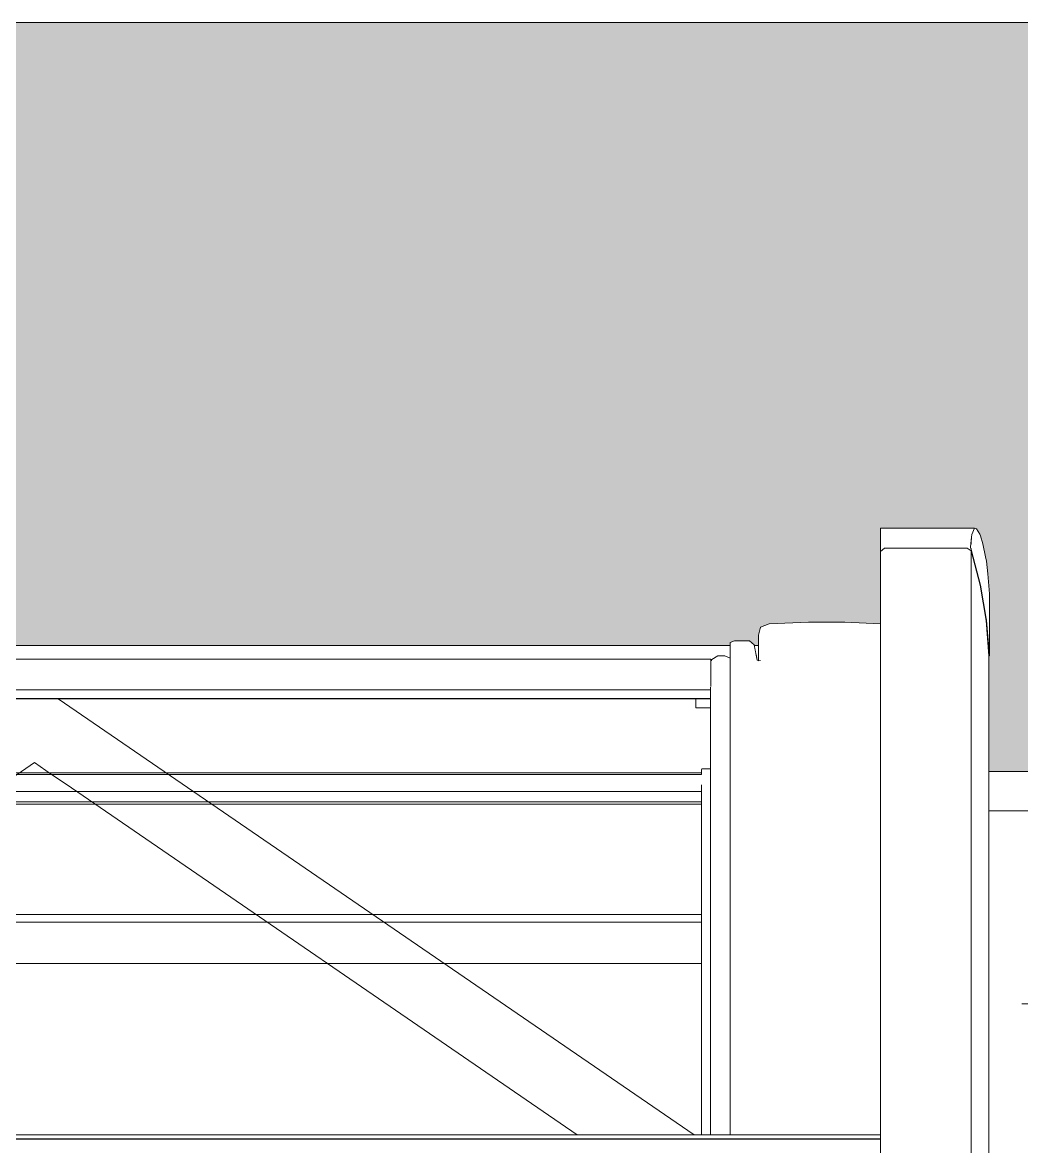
# Model space of a CAD drawing. Header units: metres. Extents: x -208 to 1512, y -277 to 123.
# Drawn here: x 9.045 to 9.49, y -0.899 to -0.399 of the extents above; entities that cross this region are included whole.
import ezdxf

# ---------------------------------------------------------------- set-up
doc = ezdxf.new("R2010")
doc.units = ezdxf.units.M
doc.header["$MEASUREMENT"] = 0
doc.linetypes.add('Wipeout_Contour', pattern=[1, 0, -1])
doc.layers.add('325 Dachfenster', color=7, linetype='Continuous')
doc.layers.add('330 Dachaufbau', color=7, linetype='Continuous')

# ---------------------------------------------------------------- blocks, each defined once
blk = doc.blocks.new('Dachfläche_7_4', base_point=(6.325, -0.39851))
at = {"layer": '330 Dachaufbau', "color": 7, "linetype": 'Continuous', "lineweight": 18, "flags": 128}
blk.add_lwpolyline([(6.325, -0.39851), (12.655, -0.39851)], dxfattribs=at)
at = {"color": 254, "linetype": 'Wipeout_Contour', "lineweight": 0, "ltscale": 38.158556}
blk.add_wipeout([(11.16835, -0.73222), (7.80835, -0.73222), (7.80835, -0.76511), (11.16835, -0.76511)], dxfattribs=at).dxf.layer = '330 Dachaufbau'
at = {"layer": '330 Dachaufbau', "linetype": 'Continuous', "lineweight": 0, "true_color": 0x000000}
h = blk.add_hatch(color=18, dxfattribs=at)
h.paths.add_polyline_path([(6.325, -0.39851), (6.325, -1.51148), (12.655, -1.51148), (12.655, -0.39851)])
h.paths.add_polyline_path([(7.80835, -1.24173), (7.80835, -0.73222), (11.16835, -0.73222), (11.16835, -1.24173)], flags=0)
at = {"layer": '330 Dachaufbau', "color": 7, "linetype": 'Continuous', "lineweight": 18, "flags": 128}
blk.add_lwpolyline([(11.16835, -0.73222), (7.80835, -0.73222)], dxfattribs=at)
at = {"color": 254, "linetype": 'Wipeout_Contour', "lineweight": 0, "ltscale": 38.186837}
blk.add_wipeout([(11.16835, -0.8121), (7.80835, -0.8121), (7.80835, -0.83559), (11.16835, -0.83559)], dxfattribs=at).dxf.layer = '330 Dachaufbau'
at = {"layer": '330 Dachaufbau', "color": 7, "linetype": 'Continuous', "lineweight": 18, "flags": 128}
blk.add_lwpolyline([(7.80835, -0.83559), (11.16835, -0.83559)], dxfattribs=at)
at = {"color": 254, "linetype": 'Wipeout_Contour', "lineweight": 0, "ltscale": 38.173574}
blk.add_wipeout([(11.16835, -0.76511), (7.80835, -0.76511), (7.80835, -0.8121), (11.16835, -0.8121)], dxfattribs=at).dxf.layer = '330 Dachaufbau'
blk = doc.blocks.new('VELUX SlopeRoofBundle[15]_4')
at = {"color": 254, "linetype": 'Wipeout_Contour', "lineweight": 0, "ltscale": 37.650482}
blk.add_wipeout([(9.3621, -0.674), (9.3621, -0.89401), (9.3687, -0.89401), (9.3687, -0.674)], dxfattribs=at).dxf.layer = '325 Dachfenster'
at = {"color": 254, "linetype": 'Wipeout_Contour', "lineweight": 0, "ltscale": 36.365891}
blk.add_wipeout([(8.7485, -0.68952), (8.7485, -0.69273), (9.3515, -0.69273), (9.3515, -0.68952)], dxfattribs=at).dxf.layer = '325 Dachfenster'
at = {"color": 254, "linetype": 'Wipeout_Contour', "lineweight": 0, "ltscale": 36.368536}
blk.add_wipeout([(8.7486, -0.69974), (9.3514, -0.69974), (9.3514, -0.69965), (8.7486, -0.69965)], dxfattribs=at).dxf.layer = '325 Dachfenster'
at = {"color": 254, "linetype": 'Wipeout_Contour', "lineweight": 0, "ltscale": 38.10302}
blk.add_wipeout([(9.49, -0.74974), (9.4755, -0.74975), (9.4755, -0.75477), (9.49, -0.75477)], dxfattribs=at).dxf.layer = '325 Dachfenster'
at = {"color": 254, "linetype": 'Wipeout_Contour', "lineweight": 0, "ltscale": 37.633659}
blk.add_wipeout([(9.3621, -0.674), (9.3602, -0.67466), (9.3602, -0.89401), (9.3621, -0.89401)], dxfattribs=at).dxf.layer = '325 Dachfenster'
at = {"color": 254, "linetype": 'Wipeout_Contour', "lineweight": 0, "ltscale": 37.66813}
blk.add_wipeout([(9.3687, -0.674), (9.3687, -0.89401), (9.3708, -0.89401), (9.3708, -0.67569)], dxfattribs=at).dxf.layer = '325 Dachfenster'
at = {"color": 254, "linetype": 'Wipeout_Contour', "lineweight": 0, "ltscale": 36.368027}
blk.add_wipeout([(8.7486, -0.69624), (8.7486, -0.69965), (9.3514, -0.69965), (9.3514, -0.69624)], dxfattribs=at).dxf.layer = '325 Dachfenster'
at = {"color": 254, "linetype": 'Wipeout_Contour', "lineweight": 0, "ltscale": 107.815968}
blk.add_wipeout([(9.4755, -1.06427), (9.4763, -1.06932), (9.4776, -1.08603), (9.4776, -1.09471), (9.47761, -1.12357), (9.47762, -1.13397), (9.47763, -1.16316), (9.47763, -1.19678), (9.49, -1.19678), (9.49, -0.75477), (9.4755, -0.75477)], dxfattribs=at).dxf.layer = '325 Dachfenster'
at = {"color": 254, "linetype": 'Wipeout_Contour', "lineweight": 0, "ltscale": 36.361998}
blk.add_wipeout([(8.7398, -0.67999), (9.3602, -0.67999), (9.3602, -0.676), (8.7398, -0.676)], dxfattribs=at).dxf.layer = '325 Dachfenster'
at = {"color": 254, "linetype": 'Wipeout_Contour', "lineweight": 0, "ltscale": 55.684027}
blk.add_wipeout([(9.3729, -0.68293), (9.3729, -0.89401), (9.3737, -0.89401), (9.3737, -0.68263), (9.3736, -0.68267), (9.3736, -0.68268)], dxfattribs=at).dxf.layer = '325 Dachfenster'
at = {"color": 254, "linetype": 'Wipeout_Contour', "lineweight": 0, "ltscale": 36.367261}
blk.add_wipeout([(8.7486, -0.69537), (8.7486, -0.69584), (9.3514, -0.69584), (9.3514, -0.69537)], dxfattribs=at).dxf.layer = '325 Dachfenster'
at = {"layer": '325 Dachfenster', "linetype": 'Continuous', "lineweight": 0, "flags": 128}
blk.add_lwpolyline([(8.7398, -0.676), (9.3602, -0.676)], dxfattribs=at)
at = {"color": 254, "linetype": 'Wipeout_Contour', "lineweight": 0, "ltscale": 127.123974}
blk.add_wipeout([(9.3602, -0.67999), (8.7398, -0.67999), (8.7398, -0.6817), (8.7422, -0.6806), (8.7453, -0.6807), (8.7481, -0.6822), (8.7485, -0.6831), (8.7485, -0.68212), (9.3515, -0.68212), (9.3515, -0.6831), (9.3519, -0.6822), (9.3547, -0.6807), (9.3578, -0.6806), (9.3602, -0.6817)], dxfattribs=at).dxf.layer = '325 Dachfenster'
at = {"color": 254, "linetype": 'Wipeout_Contour', "lineweight": 0, "ltscale": 37.679936}
blk.add_wipeout([(9.3721, -0.68255), (9.3721, -0.89401), (9.3729, -0.89401), (9.3729, -0.68293)], dxfattribs=at).dxf.layer = '325 Dachfenster'
at = {"color": 254, "linetype": 'Wipeout_Contour', "lineweight": 0, "ltscale": 36.367402}
blk.add_wipeout([(8.7486, -0.69624), (9.3514, -0.69624), (9.3514, -0.69584), (8.7486, -0.69584)], dxfattribs=at).dxf.layer = '325 Dachfenster'
at = {"color": 254, "linetype": 'Wipeout_Contour', "lineweight": 0, "ltscale": 37.689116}
blk.add_wipeout([(9.3737, -0.68263), (9.3737, -0.89401), (9.3757, -0.89401), (9.3757, -0.67577)], dxfattribs=at).dxf.layer = '325 Dachfenster'
at = {"color": 254, "linetype": 'Wipeout_Contour', "lineweight": 0, "ltscale": 37.626125}
blk.add_wipeout([(9.3578, -0.6806), (9.3578, -0.89401), (9.3602, -0.89401), (9.3602, -0.6817)], dxfattribs=at).dxf.layer = '325 Dachfenster'
at = {"color": 254, "linetype": 'Wipeout_Contour', "lineweight": 0, "ltscale": 36.363912}
blk.add_wipeout([(9.3515, -0.68212), (8.7485, -0.68212), (8.7485, -0.68725), (9.3515, -0.68725)], dxfattribs=at).dxf.layer = '325 Dachfenster'
at = {"color": 254, "linetype": 'Wipeout_Contour', "lineweight": 0, "ltscale": 72.680069}
blk.add_wipeout([(9.3515, -0.69344), (8.7485, -0.69344), (8.7485, -0.6943), (8.7486, -0.69458), (8.7486, -0.69537), (9.3514, -0.69537), (9.3514, -0.69458), (9.3515, -0.6943)], dxfattribs=at).dxf.layer = '325 Dachfenster'
at = {"color": 254, "linetype": 'Wipeout_Contour', "lineweight": 0, "ltscale": 37.676313}
blk.add_wipeout([(9.3708, -0.67569), (9.3708, -0.89401), (9.3721, -0.89401), (9.3721, -0.68255)], dxfattribs=at).dxf.layer = '325 Dachfenster'
at = {"color": 254, "linetype": 'Wipeout_Contour', "lineweight": 0, "ltscale": 37.733854}
blk.add_wipeout([(9.3775, -0.67436), (9.3775, -0.89401), (9.3951, -0.89401), (9.3951, -0.67361)], dxfattribs=at).dxf.layer = '325 Dachfenster'
at = {"color": 254, "linetype": 'Wipeout_Contour', "lineweight": 0, "ltscale": 36.365032}
blk.add_wipeout([(8.7485, -0.68952), (9.3515, -0.68952), (9.3515, -0.68725), (8.7485, -0.68725)], dxfattribs=at).dxf.layer = '325 Dachfenster'
at = {"color": 254, "linetype": 'Wipeout_Contour', "lineweight": 0, "ltscale": 36.36648}
blk.add_wipeout([(8.7485, -0.69344), (9.3515, -0.69344), (9.3515, -0.69273), (8.7485, -0.69273)], dxfattribs=at).dxf.layer = '325 Dachfenster'
at = {"color": 254, "linetype": 'Wipeout_Contour', "lineweight": 0, "ltscale": 37.695343}
blk.add_wipeout([(9.3757, -0.67577), (9.3757, -0.89401), (9.3775, -0.89401), (9.3775, -0.67436)], dxfattribs=at).dxf.layer = '325 Dachfenster'
at = {"color": 254, "linetype": 'Wipeout_Contour', "lineweight": 0, "ltscale": 37.800951}
blk.add_wipeout([(9.3951, -0.67361), (9.3951, -0.89401), (9.4113, -0.89401), (9.4113, -0.67361)], dxfattribs=at).dxf.layer = '325 Dachfenster'
at = {"color": 254, "linetype": 'Wipeout_Contour', "lineweight": 0, "ltscale": 56.907683}
blk.add_wipeout([(9.3514, -0.69458), (9.3514, -0.89401), (9.3519, -0.89401), (9.3519, -0.6822), (9.3515, -0.6831), (9.3515, -0.6943)], dxfattribs=at).dxf.layer = '325 Dachfenster'
at = {"color": 254, "linetype": 'Wipeout_Contour', "lineweight": 0, "ltscale": 65.581648}
blk.add_wipeout([(9.3727, -0.67149), (9.3727, -0.68284), (9.3729, -0.68293), (9.3736, -0.68268), (9.3736, -0.68267), (9.37367, -0.68264), (9.3737, -0.68254)], dxfattribs=at).dxf.layer = '325 Dachfenster'
at = {"color": 254, "linetype": 'Wipeout_Contour', "lineweight": 0, "ltscale": 37.864975}
blk.add_wipeout([(9.4113, -0.89401), (9.4272, -0.89401), (9.4272, -0.67429), (9.4113, -0.67361)], dxfattribs=at).dxf.layer = '325 Dachfenster'
at = {"color": 254, "linetype": 'Wipeout_Contour', "lineweight": 0, "ltscale": 37.603521}
blk.add_wipeout([(9.3547, -0.6807), (9.3519, -0.6822), (9.3519, -0.89401), (9.3547, -0.89401)], dxfattribs=at).dxf.layer = '325 Dachfenster'
at = {"layer": '325 Dachfenster', "linetype": 'Continuous', "lineweight": 0, "flags": 128}
for points in [[(8.7485, -0.68212), (9.3515, -0.68212)], [(9.3515, -0.6943), (9.3515, -0.69344), (9.3515, -0.69273), (9.3515, -0.68952), (9.3515, -0.68725), (9.3515, -0.68212)], [(9.3515, -0.6831), (9.3519, -0.6822)], [(8.7486, -0.69584), (9.3514, -0.69584)]]:
    blk.add_lwpolyline(points, dxfattribs=at)
at = {"color": 254, "linetype": 'Wipeout_Contour', "lineweight": 0, "ltscale": 37.818313}
blk.add_wipeout([(9.4113, -0.66567), (9.4113, -0.67361), (9.4272, -0.67429), (9.4272, -0.66635)], dxfattribs=at).dxf.layer = '325 Dachfenster'
at = {"color": 254, "linetype": 'Wipeout_Contour', "lineweight": 0, "ltscale": 37.932541}
blk.add_wipeout([(9.37372, -0.66792), (9.3727, -0.67149), (9.3737, -0.68254), (9.3757, -0.67577)], dxfattribs=at).dxf.layer = '325 Dachfenster'
at = {"color": 254, "linetype": 'Wipeout_Contour', "lineweight": 0, "ltscale": 37.614958}
blk.add_wipeout([(9.3578, -0.6806), (9.3547, -0.6807), (9.3547, -0.89401), (9.3578, -0.89401)], dxfattribs=at).dxf.layer = '325 Dachfenster'
at = {"color": 254, "linetype": 'Wipeout_Contour', "lineweight": 0, "ltscale": 36.335969}
blk.add_wipeout([(9.06058, -0.69974), (9.3441, -0.89401), (9.3514, -0.89401), (9.3514, -0.69974)], dxfattribs=at).dxf.layer = '325 Dachfenster'
at = {"layer": '325 Dachfenster', "linetype": 'Continuous', "lineweight": 0, "flags": 128}
for points in [[(9.3519, -0.6822), (9.3547, -0.6807)], [(9.3547, -0.6807), (9.3578, -0.6806)], [(9.3578, -0.6806), (9.3602, -0.6817)], [(9.3475, -0.73098), (9.3473, -0.73126)], [(9.3514, -0.73098), (9.3475, -0.73098)], [(9.3473, -0.73126), (9.3473, -0.73343)]]:
    blk.add_lwpolyline(points, dxfattribs=at)
at = {"color": 254, "linetype": 'Wipeout_Contour', "lineweight": 0, "ltscale": 129.725802}
blk.add_wipeout([(9.46728, -0.63242), (9.4272, -0.63242), (9.4272, -0.63422), (9.4289, -0.63261), (9.4657, -0.63261), (9.4675, -0.63384), (9.4715, -0.64922), (9.4742, -0.66489), (9.4755, -0.68065), (9.4755, -0.68084), (9.4757, -0.68065), (9.4744, -0.66489), (9.4717, -0.64922), (9.4677, -0.63384)], dxfattribs=at).dxf.layer = '325 Dachfenster'
at = {"color": 254, "linetype": 'Wipeout_Contour', "lineweight": 0, "ltscale": 27.715114}
blk.add_wipeout([(9.3737, -0.66783), (9.3727, -0.67149), (9.37372, -0.66792)], dxfattribs=at).dxf.layer = '325 Dachfenster'
at = {"color": 254, "linetype": 'Wipeout_Contour', "lineweight": 0, "ltscale": 36.402526}
blk.add_wipeout([(9.03942, -0.69974), (8.7559, -0.89401), (9.3441, -0.89401), (9.06058, -0.69974)], dxfattribs=at).dxf.layer = '325 Dachfenster'
at = {"layer": '325 Dachfenster', "linetype": 'Continuous', "lineweight": 0, "flags": 128}
for points in [[(8.7486, -0.69965), (9.3514, -0.69965)], [(8.7486, -0.69974), (9.3514, -0.69974)], [(9.3449, -0.69974), (9.3449, -0.69982)], [(9.3449, -0.69982), (9.3449, -0.70059)], [(9.3449, -0.7038), (9.3449, -0.70059)], [(9.3514, -0.7038), (9.3449, -0.7038)], [(8.75257, -0.73343), (9.34743, -0.73343)], [(8.7527, -0.73275), (9.3473, -0.73275)], [(8.7527, -0.7411), (9.3473, -0.7411)], [(8.7527, -0.74563), (9.3473, -0.74563)], [(8.7527, -0.74673), (9.3473, -0.74673)], [(8.7527, -0.79585), (9.3473, -0.79585)], [(8.7527, -0.79923), (9.3473, -0.79923)], [(8.7527, -0.81769), (9.3473, -0.81769)]]:
    blk.add_lwpolyline(points, dxfattribs=at)
at = {"color": 254, "linetype": 'Wipeout_Contour', "lineweight": 0, "ltscale": 46.919266}
blk.add_wipeout([(9.4272, -0.63204), (9.46719, -0.63204), (9.4677, -0.62777), (9.46782, -0.62659), (9.4272, -0.62659)], dxfattribs=at).dxf.layer = '325 Dachfenster'
at = {"color": 254, "linetype": 'Wipeout_Contour', "lineweight": 0, "ltscale": 56.737004}
blk.add_wipeout([(9.4717, -0.6272), (9.4717, -0.64922), (9.4744, -0.66489), (9.4744, -0.63845), (9.47401, -0.63647), (9.4727, -0.63076)], dxfattribs=at).dxf.layer = '325 Dachfenster'
at = {"color": 254, "linetype": 'Wipeout_Contour', "lineweight": 0, "ltscale": 27.712914}
blk.add_wipeout([(9.3737, -0.66783), (9.3775, -0.67436), (9.3775, -0.66642)], dxfattribs=at).dxf.layer = '325 Dachfenster'
at = {"color": 254, "linetype": 'Wipeout_Contour', "lineweight": 0, "ltscale": 37.955817}
blk.add_wipeout([(9.46903, -0.62373), (9.4272, -0.62373), (9.4272, -0.62659), (9.46782, -0.62659)], dxfattribs=at).dxf.layer = '325 Dachfenster'
at = {"color": 254, "linetype": 'Wipeout_Contour', "lineweight": 0, "ltscale": 47.590754}
blk.add_wipeout([(9.4744, -0.63845), (9.4744, -0.66489), (9.4757, -0.68065), (9.4757, -0.65301), (9.47493, -0.64404)], dxfattribs=at).dxf.layer = '325 Dachfenster'
at = {"color": 254, "linetype": 'Wipeout_Contour', "lineweight": 0, "ltscale": 28.230755}
blk.add_wipeout([(9.3775, -0.67436), (9.3737, -0.66783), (9.3757, -0.67577)], dxfattribs=at).dxf.layer = '325 Dachfenster'
at = {"layer": '325 Dachfenster', "linetype": 'Continuous', "lineweight": 0, "flags": 128}
blk.add_lwpolyline([(9.3727, -0.67149), (9.3737, -0.66783)], dxfattribs=at)
at = {"color": 254, "linetype": 'Wipeout_Contour', "lineweight": 0, "ltscale": 75.994398}
blk.add_wipeout([(9.4677, -0.62777), (9.4677, -0.63384), (9.4717, -0.64922), (9.4717, -0.6272), (9.4714, -0.6265), (9.47, -0.62414), (9.46903, -0.62373), (9.46782, -0.62659)], dxfattribs=at).dxf.layer = '325 Dachfenster'
at = {"color": 254, "linetype": 'Wipeout_Contour', "lineweight": 0, "ltscale": 37.685146}
blk.add_wipeout([(9.3775, -0.67436), (9.3951, -0.67361), (9.3951, -0.66567), (9.3775, -0.66642)], dxfattribs=at).dxf.layer = '325 Dachfenster'
at = {"color": 254, "linetype": 'Wipeout_Contour', "lineweight": 0, "ltscale": 37.231784}
blk.add_wipeout([(9.37086, -0.676), (9.37161, -0.67999), (9.3727, -0.67999), (9.3727, -0.676)], dxfattribs=at).dxf.layer = '325 Dachfenster'
at = {"layer": '325 Dachfenster', "linetype": 'Continuous', "lineweight": 0, "flags": 128}
for points in [[(9.46903, -0.62373), (9.4272, -0.62373)], [(9.3602, -0.67466), (9.3621, -0.674), (9.3687, -0.674)], [(9.3687, -0.674), (9.3708, -0.67569)]]:
    blk.add_lwpolyline(points, dxfattribs=at)
at = {"color": 254, "linetype": 'Wipeout_Contour', "lineweight": 0, "ltscale": 37.85097}
blk.add_wipeout([(9.46719, -0.63204), (9.46728, -0.63242), (9.4677, -0.63384), (9.4677, -0.62777)], dxfattribs=at).dxf.layer = '325 Dachfenster'
at = {"color": 254, "linetype": 'Wipeout_Contour', "lineweight": 0, "ltscale": 47.395424}
blk.add_wipeout([(9.4715, -0.64922), (9.4715, -1.04422), (9.4737, -1.05292), (9.4742, -1.05607), (9.4742, -0.66489)], dxfattribs=at).dxf.layer = '325 Dachfenster'
at = {"color": 254, "linetype": 'Wipeout_Contour', "lineweight": 0, "ltscale": 37.761387}
blk.add_wipeout([(9.3951, -0.67361), (9.4113, -0.67361), (9.4113, -0.66567), (9.3951, -0.66567)], dxfattribs=at).dxf.layer = '325 Dachfenster'
at = {"color": 254, "linetype": 'Wipeout_Contour', "lineweight": 0, "ltscale": 28.752}
blk.add_wipeout([(9.37563, -0.676), (9.37445, -0.67999), (9.37447, -0.67999)], dxfattribs=at).dxf.layer = '325 Dachfenster'
at = {"layer": '325 Dachfenster', "linetype": 'Continuous', "lineweight": 0, "flags": 128}
blk.add_lwpolyline([(9.37086, -0.676), (9.3727, -0.676)], dxfattribs=at)
at = {"color": 254, "linetype": 'Wipeout_Contour', "lineweight": 0, "ltscale": 37.928704}
blk.add_wipeout([(9.4272, -0.63204), (9.4272, -0.63242), (9.46728, -0.63242), (9.46719, -0.63204)], dxfattribs=at).dxf.layer = '325 Dachfenster'
at = {"color": 254, "linetype": 'Wipeout_Contour', "lineweight": 0, "ltscale": 38.120656}
blk.add_wipeout([(9.4742, -0.66489), (9.4742, -1.05607), (9.4755, -1.06427), (9.4755, -0.68065)], dxfattribs=at).dxf.layer = '325 Dachfenster'
at = {"color": 254, "linetype": 'Wipeout_Contour', "lineweight": 0, "ltscale": 37.185669}
blk.add_wipeout([(9.37161, -0.67999), (9.3721, -0.68255), (9.3727, -0.68284), (9.3727, -0.67999)], dxfattribs=at).dxf.layer = '325 Dachfenster'
at = {"layer": '325 Dachfenster', "linetype": 'Continuous', "lineweight": 0, "flags": 128}
for points in [[(9.4757, -0.68065), (9.4757, -0.65301)], [(9.4755, -0.68065), (9.4755, -1.06427)], [(9.4755, -0.68084), (9.4757, -0.68065)], [(9.5045, -0.74975), (9.49, -0.74974), (9.4755, -0.74975)]]:
    blk.add_lwpolyline(points, dxfattribs=at)
at = {"color": 254, "linetype": 'Wipeout_Contour', "lineweight": 0, "ltscale": 37.923639}
blk.add_wipeout([(9.4272, -0.63422), (9.4272, -1.03016), (9.4289, -1.03016), (9.4289, -0.63261)], dxfattribs=at).dxf.layer = '325 Dachfenster'
at = {"color": 254, "linetype": 'Wipeout_Contour', "lineweight": 0, "ltscale": 77.451404}
blk.add_wipeout([(9.4675, -0.63384), (9.4675, -1.03123), (9.4677, -1.0319), (9.46811, -1.03349), (9.4685, -1.03411), (9.4696, -1.03671), (9.4715, -1.04422), (9.4715, -0.64922)], dxfattribs=at).dxf.layer = '325 Dachfenster'
at = {"color": 254, "linetype": 'Wipeout_Contour', "lineweight": 0, "ltscale": 47.530831}
blk.add_wipeout([(9.3737, -0.68254), (9.37367, -0.68264), (9.3737, -0.68263), (9.37447, -0.67999), (9.37445, -0.67999)], dxfattribs=at).dxf.layer = '325 Dachfenster'
at = {"layer": '325 Dachfenster', "linetype": 'Continuous', "lineweight": 0, "flags": 128}
for points in [[(9.3708, -0.67569), (9.3721, -0.68255)], [(9.3727, -0.68284), (9.3727, -0.67149)], [(9.3721, -0.68255), (9.3729, -0.68293)], [(9.3729, -0.68293), (9.3736, -0.68268)], [(9.3736, -0.68268), (9.3736, -0.68267)], [(9.37367, -0.68264), (9.3737, -0.68254)]]:
    blk.add_lwpolyline(points, dxfattribs=at)
at = {"color": 254, "linetype": 'Wipeout_Contour', "lineweight": 0, "ltscale": 38.000298}
blk.add_wipeout([(9.4289, -1.03016), (9.4657, -1.03016), (9.4657, -0.63261), (9.4289, -0.63261)], dxfattribs=at).dxf.layer = '325 Dachfenster'
at = {"layer": '325 Dachfenster', "linetype": 'Continuous', "lineweight": 0, "flags": 128}
for points in [[(9.4272, -0.63204), (9.4272, -0.62659), (9.4272, -0.62373)], [(9.4272, -0.63242), (9.4272, -0.63204)], [(9.4272, -0.63422), (9.4272, -0.63242)], [(9.4289, -0.63261), (9.4272, -0.63422)], [(9.3737, -0.66783), (9.3775, -0.66642), (9.3951, -0.66567), (9.4113, -0.66567), (9.4272, -0.66635)]]:
    blk.add_lwpolyline(points, dxfattribs=at)
at = {"color": 254, "linetype": 'Wipeout_Contour', "lineweight": 0, "ltscale": 56.589861}
blk.add_wipeout([(9.4657, -0.63261), (9.4657, -1.03016), (9.46717, -1.03016), (9.46725, -1.03038), (9.4675, -1.03123), (9.4675, -0.63384)], dxfattribs=at).dxf.layer = '325 Dachfenster'
at = {"color": 254, "linetype": 'Wipeout_Contour', "lineweight": 0, "ltscale": 36.44023}
blk.add_wipeout([(9.4272, -0.89401), (8.6728, -0.89401), (8.6728, -0.89575), (9.4272, -0.89575)], dxfattribs=at).dxf.layer = '325 Dachfenster'
at = {"layer": '325 Dachfenster', "linetype": 'Continuous', "lineweight": 0, "flags": 128}
for points in [[(9.46719, -0.63204), (9.4677, -0.62777), (9.46782, -0.62659), (9.46903, -0.62373), (9.47, -0.62414), (9.4714, -0.6265), (9.4717, -0.6272), (9.4727, -0.63076), (9.47401, -0.63647), (9.4744, -0.63845), (9.47493, -0.64404), (9.4757, -0.65301)], [(9.4657, -0.63261), (9.4289, -0.63261)], [(9.4675, -0.63384), (9.4657, -0.63261)], [(9.46719, -0.63204), (9.46728, -0.63242)], [(9.4757, -0.68065), (9.4744, -0.66489), (9.4717, -0.64922), (9.4677, -0.63384), (9.46728, -0.63242)], [(9.4675, -0.63384), (9.4675, -1.03123)], [(9.4755, -0.68065), (9.4742, -0.66489), (9.4715, -0.64922), (9.4675, -0.63384)]]:
    blk.add_lwpolyline(points, dxfattribs=at)
at = {"color": 254, "linetype": 'Wipeout_Contour', "lineweight": 0, "ltscale": 36.440759}
blk.add_wipeout([(8.6728, -0.89652), (9.4272, -0.89652), (9.4272, -0.89593), (8.6728, -0.89593)], dxfattribs=at).dxf.layer = '325 Dachfenster'
at = {"color": 254, "linetype": 'Wipeout_Contour', "lineweight": 0, "ltscale": 36.441669}
blk.add_wipeout([(8.6728, -0.89922), (9.4272, -0.89922), (9.4272, -0.89768), (8.6728, -0.89768)], dxfattribs=at).dxf.layer = '325 Dachfenster'
at = {"color": 254, "linetype": 'Wipeout_Contour', "lineweight": 0, "ltscale": 36.440599}
blk.add_wipeout([(8.6728, -0.89593), (9.4272, -0.89593), (9.4272, -0.89575), (8.6728, -0.89575)], dxfattribs=at).dxf.layer = '325 Dachfenster'
at = {"layer": '325 Dachfenster', "linetype": 'Continuous', "lineweight": 0, "flags": 128}
for points in [[(9.3602, -0.67466), (9.3602, -0.89401)], [(9.3514, -0.69458), (9.3514, -0.89401)], [(9.06058, -0.69974), (9.3441, -0.89401)], [(9.05, -0.7282), (9.04236, -0.73343), (9.03587, -0.73788), (8.80801, -0.89401)], [(9.05, -0.7282), (9.05764, -0.73343), (9.06413, -0.73788), (9.29199, -0.89401)], [(9.3473, -0.73814), (9.3473, -0.89401)], [(9.4272, -0.89401), (8.6728, -0.89401)]]:
    blk.add_lwpolyline(points, dxfattribs=at)
at = {"color": 254, "linetype": 'Wipeout_Contour', "lineweight": 0, "ltscale": 36.441119}
blk.add_wipeout([(9.4272, -0.89652), (8.6728, -0.89652), (8.6728, -0.89768), (9.4272, -0.89768)], dxfattribs=at).dxf.layer = '325 Dachfenster'
at = {"layer": '325 Dachfenster', "linetype": 'Continuous', "lineweight": 0, "flags": 128}
for points in [[(9.4272, -0.63422), (9.4272, -1.03016)], [(9.4272, -0.89575), (8.6728, -0.89575)]]:
    blk.add_lwpolyline(points, dxfattribs=at)
blk = doc.blocks.new('Dachfläche_31_4', base_point=(11.26, -0.41767))
at = {"layer": '325 Dachfenster', "color": 7, "linetype": 'Continuous', "lineweight": 13, "true_color": 0xf4f4f4, "flags": 128}
for points in [[(8.7527, -0.83465), (9.3473, -0.83465)], [(9.3473, -0.85476), (8.7527, -0.85476)]]:
    blk.add_lwpolyline(points, dxfattribs=at)
at = {"layer": '325 Dachfenster', "linetype": 'Continuous', "lineweight": 0}
blk.add_blockref('VELUX SlopeRoofBundle[15]_4', (0, 0), dxfattribs=at)

msp = doc.modelspace()

# ---------------------------------------------------------------- block references
at = {"layer": '330 Dachaufbau', "color": 7, "linetype": 'Continuous', "lineweight": 18}
msp.add_blockref('Dachfläche_7_4', (6.325, -0.39851), dxfattribs=at)

# ---------------------------------------------------------------- next in the draw order: block references
at = {"layer": '325 Dachfenster', "color": 7, "linetype": 'Continuous', "lineweight": 13, "true_color": 0xf4f4f4}
msp.add_blockref('Dachfläche_31_4', (11.26, -0.41767), dxfattribs=at)

doc.saveas('drawing.dxf')
